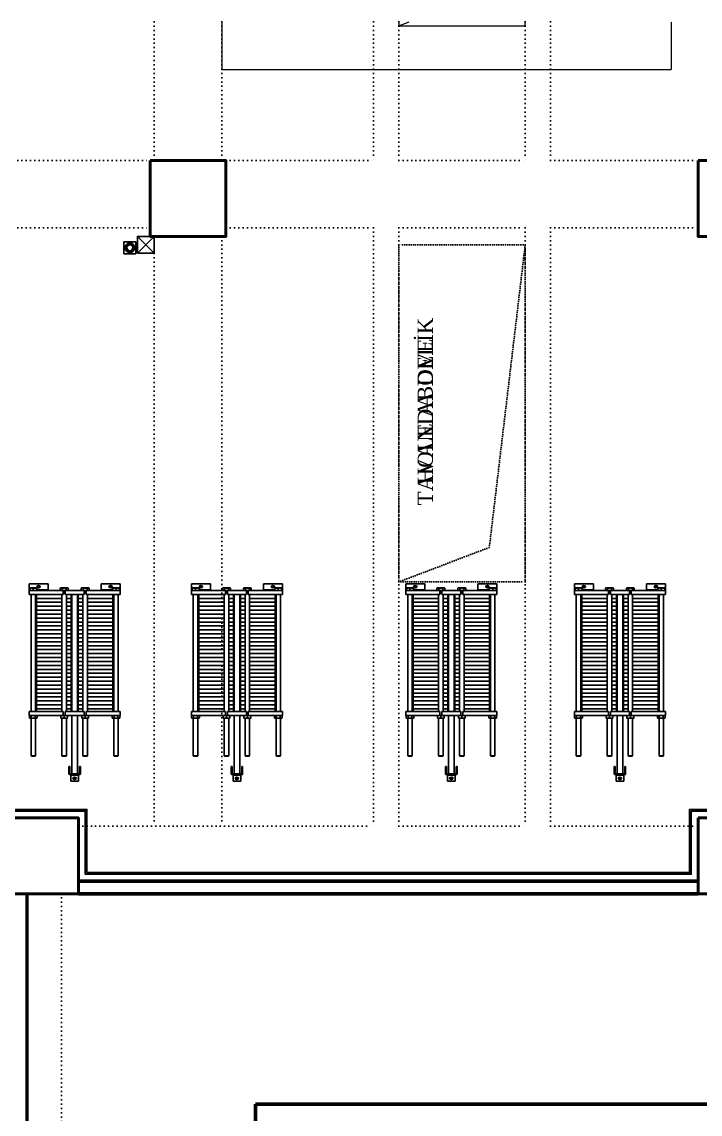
# Model space of a CAD drawing. Extents: x -228812 to 45006, y -308075 to -42938.
# Drawn here: x 30221 to 31025, y -45203 to -43907 of the extents above; entities that cross this region are included whole.
import ezdxf
from ezdxf.enums import TextEntityAlignment as Align

# ---------------------------------------------------------------- set-up
doc = ezdxf.new("R2010")
doc.units = 0
doc.header["$LTSCALE"] = 20
for name, pattern in [('( Hidden )', [0.375, 0.25, -0.125]), ('CENTER', [2, 1.25, -0.25, 0.25, -0.25]), ('DASHED2', [0.375, 0.25, -0.125]), ('DOT', [0.25, 0, -0.25])]:
    doc.linetypes.add(name, pattern=pattern)
doc.layers.get('0').update_dxf_attribs({"linetype": 'CONTINUOUS', "lineweight": 15})
doc.layers.get('DEFPOINTS').update_dxf_attribs({"linetype": 'CONTINUOUS'})
doc.layers.add('DUVAR', color=7, linetype='CONTINUOUS', lineweight=60)
doc.layers.add('KOLON', color=7, linetype='CONTINUOUS', lineweight=50)
for name, color, linetype in [('GOR', 7, 'CONTINUOUS'), ('IZ', 7, 'CONTINUOUS'), ('KIRIS', 9, 'DOT'), ('MEKANIK', 7, 'CONTINUOUS'), ('SIVA', 7, 'CONTINUOUS'), ('TEFRIS SIHHI', 7, 'CONTINUOUS'), ('YAZI-ATT-E', 7, 'CONTINUOUS'), ('YAZI-ATT-T', 7, 'CONTINUOUS'), ('YAZI-TEXT', 7, 'CONTINUOUS')]:
    doc.layers.add(name, color=color, linetype=linetype)
doc.styles.add('YAZI', font='times.ttf')

# ---------------------------------------------------------------- blocks, each defined once
blk = doc.blocks.new('A$C771051E0')
at = {"color": 0}
for p, q in [((-20, 0), (-20, -50)), ((20, 0), (-20, 0)), ((20, -50), (20, 0)), ((-30, -110), (-30, -52)), ((-28, -50), (28, -50)), ((-26, -54), (-26, -110)), ((26, -54), (-26, -54)), ((20, -45.1), (-20, -45.1)), ((20, -50), (-20, -50)), ((-14, -54), (-15, -55)), ((-15, -54), (-15, -54.6)), ((-15, -55), (-15, -500)), ((-15, -55), (15, -55)), ((-8.5, -54), (-8.5, -54)), ((8.5, -54), (8.5, -54)), ((15, -55), (14, -54)), ((15, -54), (15, -55)), ((15, -500), (15, -55)), ((26, -110), (26, -54)), ((30, -52), (30, -110)), ((-26, -110), (-30, -110)), ((30, -110), (26, -110)), ((-228, -190.4), (-230, -192.4)), ((-230, -192.4), (-230, -479)), ((-230, -192.4), (-206, -192.4)), ((-208, -190.4), (-228, -190.4)), ((-206, -192.4), (-208, -190.4)), ((-206, -479), (-206, -192.4)), ((-65, -190.4), (-67, -192.4)), ((-67, -192.4), (-67, -479)), ((-67, -192.4), (-55, -192.4)), ((-55, -190.4), (-65, -190.4)), ((-45, -190.4), (-55, -190.4)), ((-55, -192.4), (-43, -192.4)), ((-43, -192.4), (-45, -190.4)), ((-43, -479), (-43, -192.4)), ((45, -190.4), (43, -192.4)), ((43, -192.4), (43, -479)), ((43, -192.4), (55, -192.4)), ((55, -190.4), (45, -190.4)), ((65, -190.4), (55, -190.4)), ((55, -192.4), (67, -192.4)), ((67, -192.4), (65, -190.4)), ((67, -479), (67, -192.4)), ((208, -190.4), (206, -192.4)), ((206, -192.4), (206, -479)), ((206, -192.4), (230, -192.4)), ((228, -190.4), (208, -190.4)), ((230, -192.4), (228, -190.4)), ((230, -479), (230, -192.4)), ((230, -479), (230, -192.4)), ((230, -478.9), (230, -192.4)), ((230, -478.9), (230, -192.4)), ((-240, -500), (-100, -500)), ((-240, -500), (-240, -530)), ((-236, -479), (-238.8, -480.6)), ((-238.8, -480.6), (-238.8, -498.4)), ((-238.8, -498.4), (-236, -500)), ((-236, -479), (-233.6, -479)), ((-233.6, -479), (-218, -479)), ((-228.4, -480.6), (-228.4, -498.4)), ((-218, -479), (-202.4, -479)), ((-207.6, -480.6), (-207.6, -498.4)), ((-202.4, -479), (-200, -479)), ((-197.2, -480.6), (-200, -479)), ((-200, -500), (-197.2, -498.4)), ((-197.2, -480.6), (-197.2, -498.4)), ((-100, -500), (-60, -500)), ((-73, -479), (-64, -479)), ((-73, -480.6), (-73, -498.4)), ((-64, -479), (-46, -479)), ((-50, -500), (-60, -500)), ((-60, -530), (-60, -500)), ((-55, -480.6), (-55, -498.4)), ((-50, -500), (50, -500)), ((-50, -500), (-50, -530)), ((-46, -479), (-37, -479)), ((-37, -480.6), (-37, -498.4)), ((37, -479), (46, -479)), ((37, -480.6), (37, -498.4)), ((46, -479), (64, -479)), ((50, -530), (50, -500)), ((60, -500), (50, -500)), ((55, -480.6), (55, -498.4)), ((60, -500), (60, -530)), ((60, -500), (100, -500)), ((64, -479), (73, -479)), ((73, -480.6), (73, -498.4)), ((100, -500), (240, -500)), ((200, -479), (197.2, -480.6)), ((197.2, -480.6), (197.2, -498.4)), ((197.2, -498.4), (200, -500)), ((200, -479), (202.4, -479)), ((202.4, -479), (218, -479)), ((207.6, -480.6), (207.6, -498.4)), ((218, -479), (233.6, -479)), ((228.4, -480.6), (228.4, -498.4)), ((233.6, -479), (236, -479)), ((238.8, -480.6), (236, -479)), ((236, -500), (238.8, -498.4)), ((238.8, -480.6), (238.8, -498.4)), ((240, -500), (240, -530)), ((-240, -530), (-100, -530)), ((-230, -530), (-230, -1420)), ((-206, -1420), (-206, -530)), ((-205.5, -530), (-205.5, -530)), ((-201.5, -530), (-201.5, -1000)), ((-101.5, -550), (-201.5, -550)), ((-201.5, -550), (-201.5, -580)), ((-67, -550), (-101.5, -550)), ((-100, -530), (-60, -530)), ((-67.5, -530), (-67.5, -530)), ((-67, -530), (-67, -1420)), ((-50, -530), (50, -530)), ((-43, -1420), (-43, -530)), ((-23.4, -550), (-43, -550)), ((-42.5, -530), (-42.5, -530)), ((-27.5, -529.8), (-27.5, -529.8)), ((-25, -530), (-25, -530)), ((-23.4, -550), (-18.4, -550)), ((-18.4, -550), (-23.4, -550)), ((-18.4, -530), (-18.4, -1000)), ((-18.4, -550), (-18.4, -580)), ((-18.4, -550), (-15, -550)), ((-15, -550), (-18.4, -550)), ((-18, -530), (-18, -530)), ((-15, -530), (-15, -1419)), ((-13.3, -530), (-13.3, -530)), ((15, -1419), (15, -530)), ((15, -550), (18.4, -550)), ((18.4, -550), (15, -550)), ((18, -530), (18, -530)), ((18.4, -530), (18.4, -1000)), ((18.4, -550), (18.4, -580)), ((23.4, -550), (18.4, -550)), ((43, -550), (23.4, -550)), ((25, -530), (25, -530)), ((27.5, -529.8), (27.5, -529.8)), ((42.5, -530), (42.5, -530)), ((43, -530), (43, -1420)), ((60, -530), (100, -530)), ((67, -1420), (67, -530)), ((101.5, -550), (67, -550)), ((67.5, -530), (67.5, -530)), ((100, -530), (240, -530)), ((101.5, -550), (201.5, -550)), ((201.5, -550), (101.5, -550)), ((201.5, -530), (201.5, -1000)), ((201.5, -550), (201.5, -580)), ((205.5, -530), (205.5, -530)), ((206, -530), (206, -1420)), ((230, -1420), (230, -530)), ((237, -530), (237, -530)), ((-101.5, -580), (-201.5, -580)), ((-101.5, -610), (-201.5, -610)), ((-201.5, -610), (-201.5, -640)), ((-67, -580), (-101.5, -580)), ((-67, -610), (-101.5, -610)), ((-23.4, -580), (-43, -580)), ((-23.4, -610), (-43, -610)), ((-23.4, -580), (-18.4, -580)), ((-18.4, -580), (-23.4, -580)), ((-23.4, -610), (-18.4, -610)), ((-18.4, -610), (-23.4, -610)), ((-18.4, -580), (-15, -580)), ((-15, -580), (-18.4, -580)), ((-18.4, -610), (-18.4, -640)), ((-18.4, -610), (-15, -610)), ((-15, -610), (-18.4, -610)), ((15, -580), (18.4, -580)), ((18.4, -580), (15, -580)), ((15, -610), (18.4, -610)), ((18.4, -610), (15, -610)), ((23.4, -580), (18.4, -580)), ((18.4, -610), (18.4, -640)), ((23.4, -610), (18.4, -610)), ((43, -580), (23.4, -580)), ((43, -610), (23.4, -610)), ((101.5, -580), (67, -580)), ((101.5, -610), (67, -610)), ((101.5, -580), (201.5, -580)), ((201.5, -580), (101.5, -580)), ((101.5, -610), (201.5, -610)), ((201.5, -610), (101.5, -610)), ((201.5, -610), (201.5, -640)), ((-101.5, -640), (-201.5, -640)), ((-201.5, -640), (-201.5, -670)), ((-101.5, -670), (-201.5, -670)), ((-201.5, -670), (-201.5, -700)), ((-67, -640), (-101.5, -640)), ((-67, -670), (-101.5, -670)), ((-23.4, -640), (-43, -640)), ((-23.4, -670), (-43, -670)), ((-23.4, -640), (-18.4, -640)), ((-18.4, -640), (-23.4, -640)), ((-23.4, -670), (-18.4, -670)), ((-18.4, -670), (-23.4, -670)), ((-18.4, -640), (-18.4, -670)), ((-18.4, -640), (-15, -640)), ((-15, -640), (-18.4, -640)), ((-18.4, -670), (-15, -670)), ((-15, -670), (-18.4, -670)), ((-18.4, -670), (-18.4, -700)), ((15, -640), (18.4, -640)), ((18.4, -640), (15, -640)), ((15, -670), (18.4, -670)), ((18.4, -670), (15, -670)), ((18.4, -640), (18.4, -670)), ((23.4, -640), (18.4, -640)), ((23.4, -670), (18.4, -670)), ((18.4, -670), (18.4, -700)), ((43, -640), (23.4, -640)), ((43, -670), (23.4, -670)), ((101.5, -640), (67, -640)), ((101.5, -670), (67, -670)), ((101.5, -640), (201.5, -640)), ((201.5, -640), (101.5, -640)), ((101.5, -670), (201.5, -670)), ((201.5, -670), (101.5, -670)), ((201.5, -640), (201.5, -670)), ((201.5, -670), (201.5, -700)), ((-101.5, -700), (-201.5, -700)), ((-201.5, -700), (-201.5, -730)), ((-201.5, -730), (-101.5, -730)), ((-67, -700), (-101.5, -700)), ((-101.5, -730), (-67, -730)), ((-23.4, -700), (-43, -700)), ((-43, -730), (-23.4, -730)), ((-23.4, -700), (-18.4, -700)), ((-18.4, -700), (-23.4, -700)), ((-18.4, -730), (-23.4, -730)), ((-18.4, -700), (-18.4, -730)), ((-18.4, -700), (-15, -700)), ((-15, -700), (-18.4, -700)), ((-18.4, -730), (-15, -730)), ((15, -700), (18.4, -700)), ((18.4, -700), (15, -700)), ((15, -730), (18.4, -730)), ((18.4, -700), (18.4, -730)), ((23.4, -700), (18.4, -700)), ((18.4, -730), (23.4, -730)), ((43, -700), (23.4, -700)), ((23.4, -730), (43, -730)), ((101.5, -700), (67, -700)), ((67, -730), (101.5, -730)), ((101.5, -700), (201.5, -700)), ((201.5, -700), (101.5, -700)), ((201.5, -730), (101.5, -730)), ((201.5, -700), (201.5, -730)), ((-101.5, -760), (-201.5, -760)), ((-201.5, -760), (-201.5, -790)), ((-101.5, -790), (-201.5, -790)), ((-201.5, -790), (-201.5, -820)), ((-67, -760), (-101.5, -760)), ((-67, -790), (-101.5, -790)), ((-23.4, -760), (-43, -760)), ((-23.4, -790), (-43, -790)), ((-23.4, -760), (-18.4, -760)), ((-18.4, -760), (-23.4, -760)), ((-23.4, -790), (-18.4, -790)), ((-18.4, -790), (-23.4, -790)), ((-18.4, -760), (-18.4, -790)), ((-18.4, -760), (-15, -760)), ((-15, -760), (-18.4, -760)), ((-18.4, -790), (-18.4, -820)), ((-18.4, -790), (-15, -790)), ((-15, -790), (-18.4, -790)), ((15, -760), (18.4, -760)), ((18.4, -760), (15, -760)), ((15, -790), (18.4, -790)), ((18.4, -790), (15, -790)), ((18.4, -760), (18.4, -790)), ((23.4, -760), (18.4, -760)), ((18.4, -790), (18.4, -820)), ((23.4, -790), (18.4, -790)), ((43, -760), (23.4, -760)), ((43, -790), (23.4, -790)), ((101.5, -760), (67, -760)), ((101.5, -790), (67, -790)), ((101.5, -760), (201.5, -760)), ((201.5, -760), (101.5, -760)), ((101.5, -790), (201.5, -790)), ((201.5, -790), (101.5, -790)), ((201.5, -760), (201.5, -790)), ((201.5, -790), (201.5, -820)), ((-101.5, -820), (-201.5, -820)), ((-201.5, -820), (-201.5, -850)), ((-101.5, -850), (-201.5, -850)), ((-201.5, -850), (-201.5, -880)), ((-67, -820), (-101.5, -820)), ((-67, -850), (-101.5, -850)), ((-23.4, -820), (-43, -820)), ((-23.4, -850), (-43, -850)), ((-23.4, -820), (-18.4, -820)), ((-18.4, -820), (-23.4, -820)), ((-23.4, -850), (-18.4, -850)), ((-18.4, -850), (-23.4, -850)), ((-18.4, -820), (-15, -820)), ((-15, -820), (-18.4, -820)), ((-18.4, -820), (-18.4, -850)), ((-18.4, -850), (-18.4, -880)), ((-18.4, -850), (-15, -850)), ((-15, -850), (-18.4, -850)), ((15, -820), (18.4, -820)), ((18.4, -820), (15, -820)), ((15, -850), (18.4, -850)), ((18.4, -850), (15, -850)), ((23.4, -820), (18.4, -820)), ((18.4, -820), (18.4, -850)), ((18.4, -850), (18.4, -880)), ((23.4, -850), (18.4, -850)), ((43, -820), (23.4, -820)), ((43, -850), (23.4, -850)), ((101.5, -820), (67, -820)), ((101.5, -850), (67, -850)), ((101.5, -820), (201.5, -820)), ((201.5, -820), (101.5, -820)), ((101.5, -850), (201.5, -850)), ((201.5, -850), (101.5, -850)), ((201.5, -820), (201.5, -850)), ((201.5, -850), (201.5, -880)), ((-201.5, -880), (-101.5, -880)), ((-201.5, -880), (-201.5, -910)), ((-101.5, -910), (-201.5, -910)), ((-201.5, -910), (-201.5, -940)), ((-101.5, -880), (-67, -880)), ((-67, -910), (-101.5, -910)), ((-43, -880), (-23.4, -880)), ((-23.4, -910), (-43, -910)), ((-18.4, -880), (-23.4, -880)), ((-23.4, -910), (-18.4, -910)), ((-18.4, -910), (-23.4, -910)), ((-18.4, -880), (-18.4, -910)), ((-18.4, -880), (-15, -880)), ((-18.4, -910), (-15, -910)), ((-18.4, -910), (-18.4, -940)), ((-15, -910), (-18.4, -910)), ((15, -880), (18.4, -880)), ((15, -910), (18.4, -910)), ((18.4, -910), (15, -910)), ((18.4, -880), (18.4, -910)), ((18.4, -880), (23.4, -880)), ((18.4, -910), (18.4, -940)), ((23.4, -910), (18.4, -910)), ((23.4, -880), (43, -880)), ((43, -910), (23.4, -910)), ((67, -880), (101.5, -880)), ((101.5, -910), (67, -910)), ((201.5, -880), (101.5, -880)), ((101.5, -910), (201.5, -910)), ((201.5, -910), (101.5, -910)), ((201.5, -880), (201.5, -910)), ((201.5, -910), (201.5, -940)), ((-101.5, -940), (-201.5, -940)), ((-201.5, -940), (-201.5, -970)), ((-101.5, -970), (-201.5, -970)), ((-67, -940), (-101.5, -940)), ((-67, -970), (-101.5, -970)), ((-23.4, -940), (-43, -940)), ((-23.4, -970), (-43, -970)), ((-23.4, -940), (-18.4, -940)), ((-18.4, -940), (-23.4, -940)), ((-23.4, -970), (-18.4, -970)), ((-18.4, -970), (-23.4, -970)), ((-18.4, -940), (-18.4, -970)), ((-18.4, -940), (-15, -940)), ((-15, -940), (-18.4, -940)), ((-18.4, -970), (-15, -970)), ((-15, -970), (-18.4, -970)), ((15, -940), (18.4, -940)), ((18.4, -940), (15, -940)), ((15, -970), (18.4, -970)), ((18.4, -970), (15, -970)), ((18.4, -940), (18.4, -970)), ((23.4, -940), (18.4, -940)), ((23.4, -970), (18.4, -970)), ((43, -940), (23.4, -940)), ((43, -970), (23.4, -970)), ((101.5, -940), (67, -940)), ((101.5, -970), (67, -970)), ((101.5, -940), (201.5, -940)), ((201.5, -940), (101.5, -940)), ((101.5, -970), (201.5, -970)), ((201.5, -970), (101.5, -970)), ((201.5, -940), (201.5, -970)), ((-101.5, -1000), (-201.5, -1000)), ((-201.5, -1000), (-201.5, -1030)), ((-101.5, -1030), (-201.5, -1030)), ((-201.5, -1030), (-201.5, -1060)), ((-67, -1000), (-101.5, -1000)), ((-67, -1030), (-101.5, -1030)), ((-23.4, -1000), (-43, -1000)), ((-23.4, -1030), (-43, -1030)), ((-23.4, -1000), (-18.4, -1000)), ((-18.4, -1000), (-23.4, -1000)), ((-23.4, -1030), (-18.4, -1030)), ((-18.4, -1030), (-23.4, -1030)), ((-18.4, -1000), (-18.4, -1030)), ((-18.4, -1000), (-15, -1000)), ((-15, -1000), (-18.4, -1000)), ((-18.4, -1030), (-18.4, -1060)), ((-18.4, -1030), (-15, -1030)), ((-15, -1030), (-18.4, -1030)), ((15, -1000), (18.4, -1000)), ((18.4, -1000), (15, -1000)), ((15, -1030), (18.4, -1030)), ((18.4, -1030), (15, -1030)), ((18.4, -1000), (18.4, -1030)), ((23.4, -1000), (18.4, -1000)), ((18.4, -1030), (18.4, -1060)), ((23.4, -1030), (18.4, -1030)), ((43, -1000), (23.4, -1000)), ((43, -1030), (23.4, -1030)), ((101.5, -1000), (67, -1000)), ((101.5, -1030), (67, -1030)), ((101.5, -1000), (201.5, -1000)), ((201.5, -1000), (101.5, -1000)), ((101.5, -1030), (201.5, -1030)), ((201.5, -1030), (101.5, -1030)), ((201.5, -1000), (201.5, -1030)), ((201.5, -1030), (201.5, -1060)), ((-101.5, -1060), (-201.5, -1060)), ((-201.5, -1060), (-201.5, -1090)), ((-101.5, -1090), (-201.5, -1090)), ((-201.5, -1090), (-201.5, -1120)), ((-67, -1060), (-101.5, -1060)), ((-67, -1090), (-101.5, -1090)), ((-23.4, -1060), (-43, -1060)), ((-23.4, -1090), (-43, -1090)), ((-23.4, -1060), (-18.4, -1060)), ((-18.4, -1060), (-23.4, -1060)), ((-23.4, -1090), (-18.4, -1090)), ((-18.4, -1090), (-23.4, -1090)), ((-18.4, -1060), (-15, -1060)), ((-15, -1060), (-18.4, -1060)), ((-18.4, -1060), (-18.4, -1090)), ((-18.4, -1090), (-18.4, -1120)), ((-18.4, -1090), (-15, -1090)), ((-15, -1090), (-18.4, -1090)), ((15, -1060), (18.4, -1060)), ((18.4, -1060), (15, -1060)), ((15, -1090), (18.4, -1090)), ((18.4, -1090), (15, -1090)), ((23.4, -1060), (18.4, -1060)), ((18.4, -1060), (18.4, -1090)), ((18.4, -1090), (18.4, -1120)), ((23.4, -1090), (18.4, -1090)), ((43, -1060), (23.4, -1060)), ((43, -1090), (23.4, -1090)), ((101.5, -1060), (67, -1060)), ((101.5, -1090), (67, -1090)), ((101.5, -1060), (201.5, -1060)), ((201.5, -1060), (101.5, -1060)), ((101.5, -1090), (201.5, -1090)), ((201.5, -1090), (101.5, -1090)), ((201.5, -1060), (201.5, -1090)), ((201.5, -1090), (201.5, -1120)), ((-201.5, -1120), (-101.5, -1120)), ((-201.5, -1120), (-201.5, -1150)), ((-101.5, -1150), (-201.5, -1150)), ((-201.5, -1150), (-201.5, -1180)), ((-101.5, -1120), (-67, -1120)), ((-67, -1150), (-101.5, -1150)), ((-43, -1120), (-23.4, -1120)), ((-23.4, -1150), (-43, -1150)), ((-18.4, -1120), (-23.4, -1120)), ((-23.4, -1150), (-18.4, -1150)), ((-18.4, -1150), (-23.4, -1150)), ((-18.4, -1120), (-18.4, -1150)), ((-18.4, -1120), (-15, -1120)), ((-18.4, -1150), (-15, -1150)), ((-18.4, -1150), (-18.4, -1180)), ((-15, -1150), (-18.4, -1150)), ((15, -1120), (18.4, -1120)), ((15, -1150), (18.4, -1150)), ((18.4, -1150), (15, -1150)), ((18.4, -1120), (18.4, -1150)), ((18.4, -1120), (23.4, -1120)), ((18.4, -1150), (18.4, -1180)), ((23.4, -1150), (18.4, -1150)), ((23.4, -1120), (43, -1120)), ((43, -1150), (23.4, -1150)), ((67, -1120), (101.5, -1120)), ((101.5, -1150), (67, -1150)), ((201.5, -1120), (101.5, -1120)), ((101.5, -1150), (201.5, -1150)), ((201.5, -1150), (101.5, -1150)), ((201.5, -1120), (201.5, -1150)), ((201.5, -1150), (201.5, -1180)), ((-101.5, -1180), (-201.5, -1180)), ((-201.5, -1180), (-201.5, -1210)), ((-67, -1180), (-101.5, -1180)), ((-23.4, -1180), (-43, -1180)), ((-23.4, -1180), (-18.4, -1180)), ((-18.4, -1180), (-23.4, -1180)), ((-18.4, -1180), (-18.4, -1210)), ((-18.4, -1180), (-15, -1180)), ((-15, -1180), (-18.4, -1180)), ((15, -1180), (18.4, -1180)), ((18.4, -1180), (15, -1180)), ((18.4, -1180), (18.4, -1210)), ((23.4, -1180), (18.4, -1180)), ((43, -1180), (23.4, -1180)), ((101.5, -1180), (67, -1180)), ((101.5, -1180), (201.5, -1180)), ((201.5, -1180), (101.5, -1180)), ((201.5, -1180), (201.5, -1210)), ((-101.5, -1210), (-201.5, -1210)), ((-201.5, -1210), (-201.5, -1240)), ((-101.5, -1240), (-201.5, -1240)), ((-201.5, -1240), (-201.5, -1270)), ((-67, -1210), (-101.5, -1210)), ((-67, -1240), (-101.5, -1240)), ((-23.4, -1210), (-43, -1210)), ((-23.4, -1240), (-43, -1240)), ((-23.4, -1210), (-18.4, -1210)), ((-18.4, -1210), (-23.4, -1210)), ((-23.4, -1240), (-18.4, -1240)), ((-18.4, -1240), (-23.4, -1240)), ((-18.4, -1210), (-18.4, -1240)), ((-18.4, -1210), (-15, -1210)), ((-15, -1210), (-18.4, -1210)), ((-18.4, -1240), (-15, -1240)), ((-15, -1240), (-18.4, -1240)), ((-18.4, -1240), (-18.4, -1270)), ((15, -1210), (18.4, -1210)), ((18.4, -1210), (15, -1210)), ((15, -1240), (18.4, -1240)), ((18.4, -1240), (15, -1240)), ((18.4, -1210), (18.4, -1240)), ((23.4, -1210), (18.4, -1210)), ((23.4, -1240), (18.4, -1240)), ((18.4, -1240), (18.4, -1270)), ((43, -1210), (23.4, -1210)), ((43, -1240), (23.4, -1240)), ((101.5, -1210), (67, -1210)), ((101.5, -1240), (67, -1240)), ((101.5, -1210), (201.5, -1210)), ((201.5, -1210), (101.5, -1210)), ((101.5, -1240), (201.5, -1240)), ((201.5, -1240), (101.5, -1240)), ((201.5, -1210), (201.5, -1240)), ((201.5, -1240), (201.5, -1270)), ((-101.5, -1270), (-201.5, -1270)), ((-201.5, -1270), (-101.5, -1270)), ((-201.5, -1300), (-201.5, -1270)), ((-201.5, -1330), (-201.5, -1300)), ((-101.5, -1300), (-201.5, -1300)), ((-201.5, -1300), (-101.5, -1300)), ((-101.5, -1270), (-67, -1270)), ((-101.5, -1300), (-67, -1300)), ((-43, -1270), (-23.4, -1270)), ((-43, -1300), (-23.4, -1300)), ((-18.4, -1270), (-23.4, -1270)), ((-23.4, -1270), (-18.4, -1270)), ((-18.4, -1300), (-23.4, -1300)), ((-23.4, -1300), (-18.4, -1300)), ((-18.4, -1300), (-18.4, -1270)), ((-15, -1270), (-18.4, -1270)), ((-18.4, -1270), (-15, -1270)), ((-18.4, -1330), (-18.4, -1300)), ((-18.4, -1300), (-15, -1300)), ((18.4, -1270), (15, -1270)), ((15, -1270), (18.4, -1270)), ((15, -1300), (18.4, -1300)), ((18.4, -1300), (18.4, -1270)), ((23.4, -1270), (18.4, -1270)), ((18.4, -1270), (23.4, -1270)), ((18.4, -1330), (18.4, -1300)), ((23.4, -1300), (18.4, -1300)), ((18.4, -1300), (23.4, -1300)), ((23.4, -1270), (43, -1270)), ((23.4, -1300), (43, -1300)), ((67, -1270), (101.5, -1270)), ((67, -1300), (101.5, -1300)), ((101.5, -1270), (201.5, -1270)), ((201.5, -1300), (101.5, -1300)), ((101.5, -1300), (201.5, -1300)), ((201.5, -1300), (201.5, -1270)), ((201.5, -1330), (201.5, -1300)), ((-101.5, -1330), (-201.5, -1330)), ((-201.5, -1330), (-101.5, -1330)), ((-201.5, -1360), (-201.5, -1330)), ((-101.5, -1360), (-201.5, -1360)), ((-201.5, -1360), (-101.5, -1360)), ((-201.5, -1390), (-201.5, -1360)), ((-101.5, -1330), (-67, -1330)), ((-101.5, -1360), (-67, -1360)), ((-43, -1330), (-23.4, -1330)), ((-43, -1360), (-23.4, -1360)), ((-18.4, -1330), (-23.4, -1330)), ((-23.4, -1330), (-18.4, -1330)), ((-18.4, -1360), (-23.4, -1360)), ((-23.4, -1360), (-18.4, -1360)), ((-18.4, -1360), (-18.4, -1330)), ((-18.4, -1330), (-15, -1330)), ((-18.4, -1360), (-15, -1360)), ((-18.4, -1390), (-18.4, -1360)), ((15, -1330), (18.4, -1330)), ((15, -1360), (18.4, -1360)), ((18.4, -1360), (18.4, -1330)), ((23.4, -1330), (18.4, -1330)), ((18.4, -1330), (23.4, -1330)), ((23.4, -1360), (18.4, -1360)), ((18.4, -1360), (23.4, -1360)), ((18.4, -1390), (18.4, -1360)), ((23.4, -1330), (43, -1330)), ((23.4, -1360), (43, -1360)), ((67, -1330), (101.5, -1330)), ((67, -1360), (101.5, -1360)), ((201.5, -1330), (101.5, -1330)), ((101.5, -1330), (201.5, -1330)), ((201.5, -1360), (101.5, -1360)), ((101.5, -1360), (201.5, -1360)), ((201.5, -1360), (201.5, -1330)), ((201.5, -1390), (201.5, -1360)), ((-240, -1420), (-100, -1420)), ((-240, -1420), (-240, -1450)), ((-101.5, -1390), (-201.5, -1390)), ((-201.5, -1390), (-101.5, -1390)), ((-201.5, -1420), (-201.5, -1390)), ((-101.5, -1390), (-67, -1390)), ((-100, -1420), (-60, -1420)), ((-60, -1450), (-60, -1420)), ((-58, -1450), (-58, -1430)), ((-52, -1430), (-58, -1430)), ((-52, -1450), (-52, -1430)), ((-50, -1420), (50, -1420)), ((-50, -1420), (-50, -1450)), ((-43, -1390), (-23.4, -1390)), ((-18.4, -1390), (-23.4, -1390)), ((-23.4, -1390), (-18.4, -1390)), ((-18.4, -1420), (-18.4, -1390)), ((-18.4, -1390), (-15, -1390)), ((15, -1419), (-15, -1419)), ((-15, -1419), (-14, -1420)), ((14, -1420), (15, -1419)), ((15, -1390), (18.4, -1390)), ((18.4, -1420), (18.4, -1390)), ((23.4, -1390), (18.4, -1390)), ((18.4, -1390), (23.4, -1390)), ((23.4, -1390), (43, -1390)), ((50, -1450), (50, -1420)), ((52, -1450), (52, -1430)), ((58, -1430), (52, -1430)), ((58, -1450), (58, -1430)), ((60, -1420), (60, -1450)), ((60, -1420), (100, -1420)), ((67, -1390), (101.5, -1390)), ((100, -1420), (240, -1420)), ((201.5, -1390), (101.5, -1390)), ((101.5, -1390), (201.5, -1390)), ((201.5, -1420), (201.5, -1390)), ((240, -1420), (240, -1450)), ((-240, -1450), (-100, -1450)), ((-240, -1450), (-240, -1500)), ((-240, -1455.5), (-236, -1455.5)), ((-236, -1450), (-236, -1450)), ((-236, -1451.6), (-236, -1467.4)), ((-227, -1469), (-236, -1469)), ((-209, -1469), (-227, -1469)), ((-218, -1451.6), (-218, -1467.4)), ((-200, -1469), (-209, -1469)), ((-205.5, -1450), (-205.5, -1450)), ((-200, -1451.6), (-200, -1467.4)), ((-200, -1455.5), (-140, -1455.5)), ((-165, -1450), (-165, -1450)), ((-155, -1450), (-155, -1450)), ((-140, -1450), (-140, -1500)), ((-115, -1450), (-115, -1450)), ((-100, -1450), (-60, -1450)), ((-79.4, -1450), (-79.4, -1450)), ((-73, -1450), (-75.8, -1451.6)), ((-75.8, -1451.6), (-75.8, -1467.4)), ((-75.8, -1467.3), (-75.8, -1467.4)), ((-75.8, -1467.4), (-73, -1469)), ((-70.6, -1469), (-73, -1469)), ((-55, -1469), (-70.6, -1469)), ((-67.5, -1450), (-67.5, -1450)), ((-65.4, -1451.6), (-65.4, -1467.4)), ((-60, -1450), (-58, -1450)), ((-58, -1450), (-55, -1450)), ((-55, -1450), (-52, -1450)), ((-39.4, -1469), (-55, -1469)), ((-52, -1450), (-50, -1450)), ((-50, -1450), (50, -1450)), ((-44.6, -1451.6), (-44.6, -1467.4)), ((-42.5, -1450), (-42.5, -1450)), ((-37, -1469), (-39.4, -1469)), ((-34.2, -1451.6), (-37, -1450)), ((-37, -1469), (-34.2, -1467.4)), ((-36.1, -1450), (-36.1, -1450)), ((-34.2, -1451.6), (-34.4, -1451.5)), ((-34.2, -1451.6), (-34.2, -1467.4)), ((-34.2, -1451.6), (-34.2, -1467.4)), ((-18.1, -1450), (-18.1, -1450)), ((-12.5, -1450), (-12.5, -1450)), ((-10, -1449.8), (-10, -1450)), ((10, -1450), (10, -1449.8)), ((12.5, -1450), (12.5, -1450)), ((18.1, -1450), (18.1, -1450)), ((37, -1450), (34.2, -1451.6)), ((34.2, -1451.6), (34.2, -1467.4)), ((34.2, -1467.3), (34.2, -1467.4)), ((34.2, -1467.4), (37, -1469)), ((36.1, -1450), (36.1, -1450)), ((39.4, -1469), (37, -1469)), ((55, -1469), (39.4, -1469)), ((42.5, -1450), (42.5, -1450)), ((44.6, -1451.6), (44.6, -1467.4)), ((50, -1450), (52, -1450)), ((52, -1450), (55, -1450)), ((55, -1450), (58, -1450)), ((70.6, -1469), (55, -1469)), ((58, -1450), (60, -1450)), ((60, -1450), (100, -1450)), ((65.4, -1451.6), (65.4, -1467.4)), ((67.5, -1450), (67.5, -1450)), ((73, -1469), (70.6, -1469)), ((75.8, -1451.6), (73, -1450)), ((73, -1469), (75.8, -1467.4)), ((75.8, -1451.6), (75.6, -1451.5)), ((75.8, -1451.6), (75.8, -1467.4)), ((75.8, -1451.6), (75.8, -1467.4)), ((79.4, -1450), (79.4, -1450)), ((100, -1450), (240, -1450)), ((115, -1450), (115, -1450)), ((130, -1450), (130, -1450)), ((140, -1450), (140, -1500)), ((140, -1455.5), (200, -1455.5)), ((165, -1450), (165, -1450)), ((200, -1451.6), (200, -1467.4)), ((209, -1469), (200, -1469)), ((205.5, -1450), (205.5, -1450)), ((227, -1469), (209, -1469)), ((218, -1451.6), (218, -1467.4)), ((236, -1469), (227, -1469)), ((236, -1450), (236, -1450)), ((236, -1451.6), (236, -1467.4)), ((236, -1455.5), (240, -1455.5)), ((237, -1450), (237, -1450)), ((240, -1450), (240, -1500)), ((-240, -1500), (-140, -1500)), ((140, -1500), (240, -1500))]:
    blk.add_line(p, q, dxfattribs=at)
at = {"color": 0, "linetype": 'CENTER'}
for p, q in [((9, -20), (-9, -20)), ((-190.2, -1478.5), (-199.1, -1478.5)), ((-189.9, -1478.5), (-190.1, -1478.5)), ((-190, -1478.3), (-190, -1469.4)), ((-190, -1478.6), (-190, -1478.4)), ((-190, -1487.6), (-190, -1478.7)), ((-180.9, -1478.5), (-189.8, -1478.5)), ((189.8, -1480), (180.9, -1480)), ((190.1, -1480), (189.9, -1480)), ((190, -1479.8), (190, -1470.9)), ((190, -1480.1), (190, -1479.9)), ((190, -1489.1), (190, -1480.2)), ((199.1, -1480), (190.2, -1480))]:
    blk.add_line(p, q, dxfattribs=at)
at = {"color": 0}
for points in [[(-233.6, -479), (-234.9, -479.1), (-236.1, -479.4), (-237.4, -479.9), (-238.8, -480.6)], [(-238.8, -498.4), (-237.7, -499), (-236.7, -499.4), (-235.7, -499.7), (-234.7, -499.9)], [(-238.8, -498.4), (-238.1, -498.8)], [(-238.8, -498.4), (-238.1, -498.8)], [(-238.8, -498.4), (-238.1, -498.8)], [(-228.4, -480.6), (-229.8, -479.9), (-231.1, -479.4), (-232.3, -479.1), (-233.6, -479)], [(-233.6, -500), (-232.3, -499.9), (-231.1, -499.6), (-229.8, -499.1), (-228.4, -498.4)], [(-218, -479), (-220.5, -479.1), (-223.1, -479.4), (-225.7, -479.9), (-228.4, -480.6)], [(-228.4, -498.4), (-226.2, -499), (-224.1, -499.4), (-222, -499.7), (-220, -499.9)], [(-207.6, -480.6), (-210.3, -479.9), (-212.9, -479.4), (-215.5, -479.1), (-218, -479)], [(-217.4, -500), (-215, -499.9), (-212.6, -499.5), (-210.2, -499.1), (-207.6, -498.4)], [(-202.4, -479), (-203.7, -479.1), (-204.9, -479.4), (-206.2, -479.9), (-207.6, -480.6)], [(-207.6, -498.4), (-206.5, -499), (-205.4, -499.4), (-204.4, -499.7), (-203.4, -499.9)], [(-197.2, -480.6), (-198.6, -479.9), (-199.9, -479.4), (-201.1, -479.1), (-202.4, -479)], [(-202, -500), (-200.9, -499.8), (-199.7, -499.5), (-198.5, -499.1), (-197.2, -498.4)], [(-198.4, -499), (-197.2, -498.4)], [(-198.4, -499), (-197.2, -498.4)], [(-198.4, -499), (-197.2, -498.4)], [(-197.2, -480.6), (-197.3, -480.6)], [(-197.2, -480.6), (-197.3, -480.6)], [(-197.2, -480.6), (-197.3, -480.6)], [(-73, -480.6), (-73, -479.9), (-73, -479.4), (-73, -479.1), (-73, -479)], [(-64, -479), (-66.2, -479.1), (-68.4, -479.4), (-70.6, -479.9), (-73, -480.6)], [(-73, -500), (-73, -499.9), (-73, -499.6), (-73, -499.1), (-73, -498.4)], [(-73, -498.4), (-70.7, -499.1), (-68.5, -499.6), (-66.3, -499.9), (-64.2, -500)], [(-55, -480.6), (-57.4, -479.9), (-59.6, -479.4), (-61.8, -479.1), (-64, -479)], [(-63.8, -500), (-61.7, -499.9), (-59.5, -499.6), (-57.3, -499.1), (-55, -498.4)], [(-46, -479), (-48.2, -479.1), (-50.4, -479.4), (-52.6, -479.9), (-55, -480.6)], [(-55, -498.4), (-52.7, -499.1), (-50.5, -499.6), (-48.3, -499.9), (-46.2, -500)], [(-37, -480.6), (-39.4, -479.9), (-41.6, -479.4), (-43.8, -479.1), (-46, -479)], [(-45.8, -500), (-43.7, -499.9), (-41.5, -499.6), (-39.3, -499.1), (-37, -498.4)], [(-37, -480.6), (-37.2, -480.5)], [(-37.2, -498.5), (-37, -498.4)], [(-37, -479), (-37, -479.1), (-37, -479.4), (-37, -479.9), (-37, -480.6)], [(-37, -479), (-37, -479.1), (-37, -479.4), (-37, -479.9), (-37, -480.6)], [(-37, -480.6), (-37, -480.6)], [(-37, -480.6), (-37, -480.6)], [(-37, -498.4), (-37, -498.4)], [(-37, -498.4), (-37, -498.9), (-37, -499.3), (-37, -499.8)], [(-37, -498.4), (-37, -499.1), (-37, -499.6), (-37, -499.9), (-37, -500)], [(-37, -498.4), (-37, -498.4)], [(46, -479), (43.8, -479.1), (41.6, -479.4), (39.4, -479.9), (37, -480.6)], [(37, -480.6), (37, -479.9), (37, -479.4), (37, -479.1), (37, -479)], [(37, -498.4), (39.3, -499.1), (41.5, -499.6), (43.7, -499.9), (45.8, -500)], [(37, -500), (37, -499.9), (37, -499.6), (37, -499.1), (37, -498.4)], [(55, -480.6), (52.6, -479.9), (50.4, -479.4), (48.2, -479.1), (46, -479)], [(46.2, -500), (48.3, -499.9), (50.5, -499.6), (52.7, -499.1), (55, -498.4)], [(64, -479), (61.8, -479.1), (59.6, -479.4), (57.4, -479.9), (55, -480.6)], [(55, -498.4), (57.3, -499.1), (59.5, -499.6), (61.7, -499.9), (63.8, -500)], [(73, -480.6), (70.6, -479.9), (68.4, -479.4), (66.2, -479.1), (64, -479)], [(64.2, -500), (66.3, -499.9), (68.5, -499.6), (70.7, -499.1), (73, -498.4)], [(73, -480.6), (72.8, -480.5)], [(72.8, -498.5), (73, -498.4)], [(73, -479), (73, -479.1), (73, -479.4), (73, -479.9), (73, -480.6)], [(73, -479), (73, -479.1), (73, -479.4), (73, -479.9), (73, -480.6)], [(73, -480.6), (73, -480.6)], [(73, -480.6), (73, -480.6)], [(73, -498.4), (73, -498.4)], [(73, -498.4), (73, -498.9), (73, -499.3), (73, -499.8)], [(73, -498.4), (73, -499.1), (73, -499.6), (73, -499.9), (73, -500)], [(73, -498.4), (73, -498.4)], [(202.4, -479), (201.1, -479.1), (199.9, -479.4), (198.6, -479.9), (197.2, -480.6)], [(197.2, -498.4), (198.5, -499.1), (199.7, -499.5), (200.9, -499.9), (202.1, -500)], [(197.2, -498.4), (197.9, -498.8)], [(197.2, -498.4), (197.9, -498.8)], [(197.2, -498.4), (197.9, -498.8)], [(207.6, -480.6), (206.2, -479.9), (204.9, -479.4), (203.7, -479.1), (202.4, -479)], [(203.4, -499.9), (204.5, -499.7), (205.5, -499.4), (206.5, -499), (207.6, -498.4)], [(218, -479), (215.5, -479.1), (212.9, -479.4), (210.3, -479.9), (207.6, -480.6)], [(207.6, -498.4), (210.2, -499.1), (212.6, -499.5), (215, -499.9), (217.4, -500)], [(228.4, -480.6), (225.7, -479.9), (223.1, -479.4), (220.5, -479.1), (218, -479)], [(220, -499.9), (222.1, -499.7), (224.1, -499.4), (226.2, -499), (228.4, -498.4)], [(233.6, -479), (232.3, -479.1), (231.1, -479.4), (229.8, -479.9), (228.4, -480.6)], [(228.4, -498.4), (229.8, -499.1), (231.1, -499.6), (232.3, -499.9), (233.6, -500)], [(238.8, -480.6), (237.4, -479.9), (236.1, -479.4), (234.9, -479.1), (233.6, -479)], [(234.7, -499.9), (235.7, -499.7), (236.7, -499.4), (237.7, -499), (238.8, -498.4)], [(237.6, -499), (238.8, -498.4)], [(237.6, -499), (238.8, -498.4)], [(237.6, -499), (238.8, -498.4)], [(238.8, -480.6), (238.7, -480.6)], [(238.8, -480.6), (238.7, -480.6)], [(238.8, -480.6), (238.7, -480.6)], [(-236, -1451.6), (-236, -1450.9), (-236, -1450.4), (-236, -1450.1), (-236, -1450)], [(-227.1, -1450), (-229.3, -1450.1), (-231.4, -1450.4), (-233.7, -1450.9), (-236, -1451.6)], [(-236, -1469), (-236, -1468.9), (-236, -1468.6), (-236, -1468.1), (-236, -1467.4)], [(-236, -1467.4), (-233.6, -1468.1), (-231.4, -1468.6), (-229.2, -1468.9), (-227, -1469)], [(-236, -1469), (-236, -1468.9)], [(-236, -1469), (-236, -1468.9)], [(-236, -1469), (-236, -1469)], [(-228.3, -1469), (-227, -1469)], [(-228.3, -1469), (-227, -1469)], [(-228.3, -1469), (-227, -1469)], [(-227, -1469), (-227.4, -1469)], [(-227, -1469), (-227.4, -1469)], [(-227, -1469), (-227.4, -1469)], [(-227, -1469), (-227.4, -1469)], [(-227, -1469), (-224.8, -1468.9), (-222.6, -1468.6), (-220.4, -1468.1), (-218, -1467.4)], [(-226.6, -1469), (-227, -1469)], [(-227, -1469), (-225.7, -1469)], [(-226.6, -1469), (-227, -1469)], [(-227, -1469), (-225.7, -1469)], [(-226.6, -1469), (-227, -1469)], [(-227, -1469), (-225.7, -1469)], [(-226.6, -1469), (-227, -1469)], [(-218, -1451.6), (-220.3, -1450.9), (-222.6, -1450.4), (-224.7, -1450.1), (-226.9, -1450)], [(-209.1, -1450), (-211.3, -1450.1), (-213.4, -1450.4), (-215.7, -1450.9), (-218, -1451.6)], [(-218, -1467.4), (-215.6, -1468.1), (-213.4, -1468.6), (-211.2, -1468.9), (-209, -1469)], [(-210.3, -1469), (-209, -1469)], [(-210.3, -1469), (-209, -1469)], [(-210.3, -1469), (-209, -1469)], [(-209, -1469), (-209.4, -1469)], [(-209, -1469), (-209.4, -1469)], [(-209, -1469), (-209.4, -1469)], [(-209, -1469), (-209.4, -1469)], [(-209, -1469), (-206.8, -1468.9), (-204.6, -1468.6), (-202.4, -1468.1), (-200, -1467.4)], [(-208.5, -1469), (-209, -1469)], [(-209, -1469), (-207.7, -1469)], [(-208.5, -1469), (-209, -1469)], [(-209, -1469), (-207.7, -1469)], [(-208.5, -1469), (-209, -1469)], [(-209, -1469), (-207.7, -1469)], [(-208.5, -1469), (-209, -1469)], [(-200, -1451.6), (-202.3, -1450.9), (-204.6, -1450.4), (-206.7, -1450.1), (-208.9, -1450)], [(-200, -1450), (-200, -1450.1), (-200, -1450.4), (-200, -1450.9), (-200, -1451.6)], [(-200, -1450), (-200, -1450.1), (-200, -1450.4), (-200, -1450.9), (-200, -1451.6)], [(-200, -1450), (-200, -1450.1), (-200, -1450.4), (-200, -1450.9), (-200, -1451.6)], [(-200, -1450), (-200, -1450.1), (-200, -1450.4), (-200, -1450.9), (-200, -1451.6)], [(-200, -1451.6), (-200, -1451.6)], [(-200, -1451.6), (-200, -1451.6)], [(-200, -1451.6), (-200, -1451.6)], [(-200, -1451.6), (-200, -1451.6)], [(-200, -1451.6), (-200, -1451.6)], [(-200, -1451.6), (-200, -1451.6)], [(-200, -1451.6), (-200, -1451.6)], [(-200, -1467.4), (-200, -1467.4)], [(-200, -1467.4), (-200, -1468.1), (-200, -1468.6), (-200, -1468.9), (-200, -1469)], [(-200, -1467.4), (-200, -1467.4)], [(-200, -1467.4), (-200, -1467.4)], [(-200, -1467.4), (-200, -1468.1), (-200, -1468.6), (-200, -1468.9), (-200, -1469)], [(-200, -1467.4), (-200, -1467.4)], [(-200, -1467.4), (-200, -1467.4)], [(-200, -1467.4), (-200, -1468.1), (-200, -1468.6), (-200, -1468.9), (-200, -1469)], [(-200, -1467.4), (-200, -1467.4)], [(-200, -1467.4), (-200, -1467.4)], [(-200, -1467.4), (-200, -1468.1), (-200, -1468.6), (-200, -1468.9), (-200, -1469)], [(-65.4, -1451.6), (-66.1, -1451.2), (-66.8, -1450.9), (-68.1, -1450.4), (-69.4, -1450.1), (-70.6, -1450), (-71.8, -1450.1), (-73, -1450.4), (-74.4, -1450.9), (-75.1, -1451.2), (-75.8, -1451.6)], [(-75.8, -1467.4), (-74.4, -1468.1)], [(-75.8, -1467.4), (-74.4, -1468.1), (-73.1, -1468.6), (-71.9, -1468.9), (-70.6, -1469)], [(-72.3, -1468.8), (-71.5, -1469), (-70.6, -1469)], [(-70.6, -1469), (-70.8, -1469)], [(-70.6, -1469), (-70.8, -1469)], [(-70.6, -1469), (-69.3, -1468.9), (-68.1, -1468.6), (-66.8, -1468.1), (-65.4, -1467.4)], [(-70.6, -1469), (-68.9, -1468.8)], [(-70.4, -1469), (-70.6, -1469)], [(-70.4, -1469), (-70.6, -1469)], [(-55, -1450), (-57.5, -1450.1), (-60.1, -1450.4), (-62.7, -1450.9), (-65.4, -1451.6)], [(-65.4, -1467.4), (-62.7, -1468.1), (-60.1, -1468.6), (-57.5, -1468.9), (-55, -1469)], [(-58.4, -1468.8), (-55, -1469)], [(-55, -1469), (-55.6, -1469)], [(-55, -1469), (-55.6, -1469)], [(-44.6, -1451.6), (-47.3, -1450.9), (-49.9, -1450.4), (-52.5, -1450.1), (-55, -1450)], [(-55, -1469), (-52.5, -1468.9), (-49.9, -1468.6), (-47.3, -1468.1), (-44.6, -1467.4)], [(-55, -1469), (-51.6, -1468.8)], [(-54.4, -1469), (-55, -1469)], [(-54.4, -1469), (-55, -1469)], [(-39.5, -1450), (-40.7, -1450.1), (-42, -1450.4), (-43.3, -1450.9), (-44.6, -1451.6)], [(-44.6, -1467.4), (-43.2, -1468.1), (-41.9, -1468.6), (-40.7, -1468.9), (-39.4, -1469)], [(-41.1, -1468.8), (-39.4, -1469)], [(-39.4, -1469), (-39.6, -1469)], [(-39.4, -1469), (-39.6, -1469)], [(-34.2, -1451.6), (-35.6, -1450.9), (-36.9, -1450.4), (-38.1, -1450.1), (-39.4, -1450)], [(-39.4, -1469), (-38.1, -1468.9), (-36.9, -1468.6), (-35.6, -1468.1), (-34.2, -1467.4)], [(-39.4, -1469), (-38.5, -1469), (-37.7, -1468.8)], [(-39.2, -1469), (-39.4, -1469)], [(-39.2, -1469), (-39.4, -1469)], [(-36.7, -1468.6), (-35.5, -1468.1), (-34.2, -1467.4)], [(-34.2, -1451.6), (-34.4, -1451.5)], [(44.6, -1451.6), (43.9, -1451.2), (43.2, -1450.9), (41.9, -1450.4), (40.6, -1450.1), (39.4, -1450), (38.2, -1450.1), (37, -1450.4), (35.6, -1450.9), (34.9, -1451.2), (34.2, -1451.6)], [(34.2, -1467.4), (35.6, -1468.1)], [(34.2, -1467.4), (35.6, -1468.1), (36.9, -1468.6), (38.1, -1468.9), (39.4, -1469)], [(37.7, -1468.8), (38.5, -1469), (39.4, -1469)], [(39.4, -1469), (39.2, -1469)], [(39.4, -1469), (39.2, -1469)], [(39.4, -1469), (40.7, -1468.9), (41.9, -1468.6), (43.2, -1468.1), (44.6, -1467.4)], [(39.4, -1469), (41.1, -1468.8)], [(39.6, -1469), (39.4, -1469)], [(39.6, -1469), (39.4, -1469)], [(55, -1450), (52.5, -1450.1), (49.9, -1450.4), (47.3, -1450.9), (44.6, -1451.6)], [(44.6, -1467.4), (47.3, -1468.1), (49.9, -1468.6), (52.5, -1468.9), (55, -1469)], [(51.6, -1468.8), (55, -1469)], [(55, -1469), (54.4, -1469)], [(55, -1469), (54.4, -1469)], [(65.4, -1451.6), (62.7, -1450.9), (60.1, -1450.4), (57.5, -1450.1), (55, -1450)], [(55, -1469), (57.5, -1468.9), (60.1, -1468.6), (62.7, -1468.1), (65.4, -1467.4)], [(55, -1469), (58.4, -1468.8)], [(55.6, -1469), (55, -1469)], [(55.6, -1469), (55, -1469)], [(70.5, -1450), (69.3, -1450.1), (68, -1450.4), (66.7, -1450.9), (65.4, -1451.6)], [(65.4, -1467.4), (66.8, -1468.1), (68.1, -1468.6), (69.3, -1468.9), (70.6, -1469)], [(68.9, -1468.8), (70.6, -1469)], [(70.6, -1469), (70.4, -1469)], [(70.6, -1469), (70.4, -1469)], [(75.8, -1451.6), (74.4, -1450.9), (73.1, -1450.4), (71.9, -1450.1), (70.6, -1450)], [(70.6, -1469), (71.9, -1468.9), (73.1, -1468.6), (74.4, -1468.1), (75.8, -1467.4)], [(70.6, -1469), (71.5, -1469), (72.3, -1468.8)], [(70.8, -1469), (70.6, -1469)], [(70.8, -1469), (70.6, -1469)], [(73.3, -1468.6), (74.5, -1468.1), (75.8, -1467.4)], [(75.8, -1451.6), (75.6, -1451.5)], [(200, -1451.6), (200, -1450.9), (200, -1450.4), (200, -1450.1), (200, -1450)], [(218, -1451.6), (216.7, -1451.2), (215.5, -1450.9), (213.3, -1450.4), (211.1, -1450.1), (209, -1450), (206.9, -1450.1), (204.7, -1450.4), (202.5, -1450.9), (201.3, -1451.2), (200, -1451.6)], [(200, -1467.4), (202.4, -1468.1), (204.6, -1468.6), (206.8, -1468.9), (209, -1469)], [(200, -1469), (200, -1468.9), (200, -1468.6), (200, -1468.1), (200, -1467.4)], [(200, -1469), (200, -1468.9)], [(200, -1469), (200, -1468.9)], [(200, -1469), (200, -1469)], [(207.7, -1469), (209, -1469)], [(207.7, -1469), (209, -1469)], [(207.7, -1469), (209, -1469)], [(209, -1469), (208.6, -1469)], [(209, -1469), (208.6, -1469)], [(209, -1469), (208.6, -1469)], [(209, -1469), (208.6, -1469)], [(209, -1469), (211.2, -1468.9), (213.4, -1468.6), (215.6, -1468.1), (218, -1467.4)], [(209.4, -1469), (209, -1469)], [(209, -1469), (210.3, -1469)], [(209.4, -1469), (209, -1469)], [(209, -1469), (210.3, -1469)], [(209.4, -1469), (209, -1469)], [(209, -1469), (210.3, -1469)], [(209.4, -1469), (209, -1469)], [(236, -1451.6), (234.7, -1451.2), (233.5, -1450.9), (231.3, -1450.4), (229.1, -1450.1), (227, -1450), (224.9, -1450.1), (222.7, -1450.4), (220.5, -1450.9), (219.3, -1451.2), (218, -1451.6)], [(218, -1467.4), (220.4, -1468.1), (222.6, -1468.6), (224.8, -1468.9), (227, -1469)], [(225.7, -1469), (227, -1469)], [(225.7, -1469), (227, -1469)], [(225.7, -1469), (227, -1469)], [(227, -1469), (226.6, -1469)], [(227, -1469), (226.6, -1469)], [(227, -1469), (226.6, -1469)], [(227, -1469), (226.6, -1469)], [(227, -1469), (229.2, -1468.9), (231.4, -1468.6), (233.6, -1468.1), (236, -1467.4)], [(227.5, -1469), (227, -1469)], [(227.5, -1469), (227, -1469)], [(227.5, -1469), (227, -1469)], [(227.5, -1469), (227, -1469)], [(227, -1469), (228.3, -1469)], [(227, -1469), (228.3, -1469)], [(227, -1469), (228.3, -1469)], [(236, -1450), (236, -1450.1), (236, -1450.4), (236, -1450.9), (236, -1451.6)], [(236, -1450), (236, -1450.1), (236, -1450.4), (236, -1450.9), (236, -1451.6)], [(236, -1450), (236, -1450.1), (236, -1450.4), (236, -1450.9), (236, -1451.6)], [(236, -1450), (236, -1450.1), (236, -1450.4), (236, -1450.9), (236, -1451.6)], [(236, -1451.6), (236, -1451.6)], [(236, -1451.6), (236, -1451.6)], [(236, -1451.6), (236, -1451.6)], [(236, -1451.6), (236, -1451.6)], [(236, -1451.6), (236, -1451.6)], [(236, -1451.6), (236, -1451.6)], [(236, -1451.6), (236, -1451.6)], [(236, -1467.4), (236, -1467.4)], [(236, -1467.4), (236, -1468.1), (236, -1468.6), (236, -1468.9), (236, -1469)], [(236, -1467.4), (236, -1467.4)], [(236, -1467.4), (236, -1467.4)], [(236, -1467.4), (236, -1468.1), (236, -1468.6), (236, -1468.9), (236, -1469)], [(236, -1467.4), (236, -1467.4)], [(236, -1467.4), (236, -1467.4)], [(236, -1467.4), (236, -1468.1), (236, -1468.6), (236, -1468.9), (236, -1469)], [(236, -1467.4), (236, -1467.4)], [(236, -1467.4), (236, -1467.4)], [(236, -1467.4), (236, -1468.1), (236, -1468.6), (236, -1468.9), (236, -1469)]]:
    blk.add_lwpolyline(points, dxfattribs=at)
for centre in [(0, -20.2), (-190, -1478.5), (190, -1480)]:
    blk.add_circle(centre, 9, dxfattribs=at)
for centre, start, end in [((-28, -52), 90, 180), ((28, -52), 0, 90)]:
    blk.add_arc(centre, 2, start, end, dxfattribs=at)
blk = doc.blocks.new('YAZI-ATT')
at = {"layer": 'YAZI-ATT-E', "color": 0, "style": 'YAZI'}
blk.add_attdef('TEXT', text='', height=15, dxfattribs=at).set_placement((6.4, 7.3), align=Align.MIDDLE_CENTER)
at = {"layer": 'YAZI-ATT-T', "color": 9, "style": 'YAZI'}
blk.add_attdef('YAZI', text='', height=15, dxfattribs=at).set_placement((6, 7.3), align=Align.MIDDLE_CENTER)
blk = doc.blocks.new('mek-1')
at = {"color": 0, "linetype": 'ByBlock', "ltscale": 0.5}
for points in [[(83166.6, 20773.6), (83016.6, 20773.6), (83016.6, 20373.6), (83166.6, 20373.6), (83166.6, 20773.6)], [(83016.6, 20373.6), (83124, 20414.5), (83166.6, 20773.6)]]:
    blk.add_lwpolyline(points, dxfattribs=at)
blk = doc.blocks.new('KOLON90')
at = {"layer": 'KOLON', "color": 4}
blk.add_lwpolyline([(-45, 45), (45, 45), (45, -45), (-45, -45)], close=True, dxfattribs=at)
blk = doc.blocks.new('SUZGEC1')
at = {"layer": 'TEFRIS SIHHI', "color": 0, "ltscale": 0.5, "extrusion": (0, 0, -1)}
blk.add_lwpolyline([(70, -70), (-70, -70), (-70, 70), (70, 70)], close=True, dxfattribs=at)
at = {"layer": 'TEFRIS SIHHI', "color": 0, "ltscale": 0.5}
for radius in [56, 49, 35]:
    blk.add_circle((0, 0), radius, dxfattribs=at)

msp = doc.modelspace()

# ---------------------------------------------------------------- linework, layer by layer
at = {"color": 0, "linetype": 'DASHED2', "lineweight": 9, "ltscale": 0.1}
msp.add_lwpolyline([(30458.111, -43906.85), (30458.111, -43963.237), (30991.562, -43963.237), (30991.562, -43906.85)], dxfattribs=at)
at = {"color": 0, "linetype": 'ByBlock', "ltscale": 0.5}
for points in [[(30667.874, -43911.5), (30680.101, -43906.85)], [(30667.874, -43906.85), (30667.874, -43911.5), (30817.874, -43911.5), (30817.874, -43906.85)]]:
    msp.add_lwpolyline(points, dxfattribs=at)
at = {"layer": 'DEFPOINTS', "color": 7, "linetype": '( Hidden )'}
for p, q in [((30197.874, -44851.5), (30287.874, -44851.5)), ((30287.874, -44851.5), (30287.874, -44926.5)), ((31022.874, -44926.5), (31022.874, -44851.5)), ((31022.874, -44851.5), (31112.874, -44851.5)), ((30287.874, -44926.5), (31022.874, -44926.5)), ((31757.874, -44941.5), (30217.874, -44941.5))]:
    msp.add_line(p, q, dxfattribs=at)
at = {"layer": 'DEFPOINTS', "linetype": '( Hidden )'}
for p, q in [((31132.874, -45191.5), (30497.874, -45191.5)), ((30497.874, -45191.5), (30497.874, -45436.5))]:
    msp.add_line(p, q, dxfattribs=at)
at = {"layer": 'DUVAR', "color": 2}
for p, q in [((30287.874, -44926.5), (31022.874, -44926.5)), ((30287.874, -44941.5), (31022.874, -44941.5)), ((30497.874, -45191.5), (31687.874, -45191.5))]:
    msp.add_line(p, q, dxfattribs=at)
at = {"layer": 'DUVAR', "color": 2, "ltscale": 0.5}
msp.add_line((30497.874, -45191.5), (30497.874, -45436.5, 0), dxfattribs=at)
at = {"layer": 'GOR', "color": 6}
for p, q in [((30377.874, -44161.5), (30357.874, -44181.5)), ((30357.874, -44161.5), (30377.874, -44181.5))]:
    msp.add_line(p, q, dxfattribs=at)
msp.add_lwpolyline([(30357.874, -44181.5), (30377.874, -44181.5), (30377.874, -44161.5), (30357.874, -44161.5)], close=True, dxfattribs=at)
at = {"layer": 'KIRIS', "color": 251}
for p, q in [((30377.874, -43906.85), (30377.874, -44071.5)), ((30457.874, -43906.85), (30457.874, -44071.5)), ((30637.875, -43906.85), (30637.875, -44071.5)), ((30667.875, -43906.85), (30667.875, -44071.5)), ((30817.875, -43906.85), (30817.875, -44071.5)), ((30847.875, -43906.85), (30847.875, -44071.5)), ((29812.874, -44071.5), (30372.874, -44071.5)), ((30462.874, -44071.5), (30637.875, -44071.5)), ((30667.875, -44071.5), (30817.875, -44071.5)), ((30847.875, -44071.5), (31022.874, -44071.5)), ((29812.874, -44151.5), (30372.874, -44151.5)), ((30462.874, -44151.5), (30637.875, -44151.5)), ((30637.875, -44151.5), (30637.875, -44861.5)), ((30667.875, -44151.5), (30817.875, -44151.5)), ((30667.875, -44151.5), (30667.875, -44861.5)), ((30817.875, -44151.5), (30817.875, -44861.5)), ((30847.875, -44151.5), (31022.874, -44151.5)), ((30847.875, -44151.5), (30847.875, -44861.5)), ((30377.874, -44161.5), (30377.874, -44861.5)), ((30457.874, -44161.5), (30457.874, -44861.5)), ((30287.874, -44861.5), (30637.875, -44861.5)), ((30667.875, -44861.5), (30817.875, -44861.5)), ((30847.875, -44861.5), (31022.874, -44861.5)), ((30267.874, -44941.5), (30267.874, -45641.5)), ((30287.874, -44941.5), (31022.874, -44941.5))]:
    msp.add_line(p, q, dxfattribs=at)
at = {"layer": 'SIVA', "color": 1}
for points in [[(31737.874, -44061.5), (31657.874, -44061.5), (31657.874, -44171.5), (31727.874, -44171.5), (31727.874, -44841.5), (31657.874, -44841.5), (31657.874, -44916.5), (31122.874, -44916.5), (31122.874, -44841.5), (31012.874, -44841.5), (31012.874, -44916.5), (30297.874, -44916.5), (30297.874, -44841.5), (30187.874, -44841.5), (30187.874, -44911.5), (29812.874, -44911.5)], [(31737.874, -44063.5), (31659.874, -44063.5), (31659.874, -44169.5), (31729.874, -44169.5), (31729.874, -44843.5), (31659.874, -44843.5), (31659.874, -44918.5), (31120.874, -44918.5), (31120.874, -44843.5), (31014.874, -44843.5), (31014.874, -44918.5), (30295.874, -44918.5), (30295.874, -44843.5), (30189.874, -44843.5), (30189.874, -44913.5), (29812.874, -44913.5)], [(30792.874, -47703.5), (30295.874, -47703.5), (30295.874, -47633.5), (30225.874, -47633.5), (30225.874, -46949.5), (30295.874, -46949.5), (30295.874, -46843.5), (30225.874, -46843.5), (30225.874, -46529.5), (30295.874, -46529.5), (30295.874, -46423.5), (30225.874, -46423.5), (30225.874, -45739.5), (30295.874, -45739.5), (30295.874, -45633.5), (30225.874, -45633.5), (30225.874, -44941.5)], [(30792.874, -47701.5), (30297.874, -47701.5), (30297.874, -47631.5), (30227.874, -47631.5), (30227.874, -46951.5), (30297.874, -46951.5), (30297.874, -46841.5), (30227.874, -46841.5), (30227.874, -46531.5), (30297.874, -46531.5), (30297.874, -46421.5), (30227.874, -46421.5), (30227.874, -45741.5), (30297.874, -45741.5), (30297.874, -45631.5), (30227.874, -45631.5), (30227.874, -44941.5)]]:
    msp.add_lwpolyline(points, dxfattribs=at)

# ---------------------------------------------------------------- block references
at = {"layer": 'IZ', "color": 9, "linetype": 'DOT', "ltscale": 0.3}
msp.add_blockref('mek-1', (-52348.741, -64945.143), dxfattribs=at)
at = {"layer": 'KOLON', "color": 1}
for p in [(30417.874, -44116.5), (31067.874, -44116.5), (30242.874, -44896.5), (31067.874, -44896.5)]:
    msp.add_blockref('KOLON90', p, dxfattribs=at)
at = {"layer": 'MEKANIK', "color": 15, "ltscale": 0.2, "xscale": -0.2250000000034924, "yscale": 0.156, "zscale": 0.2250000000034924, "rotation": 180}
for p in [(30283.374, -44807.893), (30475.895, -44807.893), (30730.224, -44807.893), (30930.224, -44807.893)]:
    msp.add_blockref('A$C771051E0', p, dxfattribs=at)
at = {"layer": 'TEFRIS SIHHI', "color": 155, "xscale": 0.1, "yscale": 0.1, "zscale": 0.1}
msp.add_blockref('SUZGEC1', (30348.894, -44174.973), dxfattribs=at)
at = {"layer": 'YAZI-TEXT', "color": 7}
ref = msp.add_blockref('YAZI-ATT', (30699.286, -44369.259), dxfattribs=dict(at, zscale=1.8, rotation=90))
ref.add_attrib('YAZI', 'TAVANDA DELİK', dxfattribs={"layer": 'YAZI-ATT-T', "color": 9, "height": 18, "rotation": 90, "style": 'YAZI'}).set_placement((30699.286, -44369.259), align=Align.MIDDLE_CENTER)
ref.add_attrib('TEXT', 'HOLE ABOVE', dxfattribs={"layer": 'YAZI-ATT-E', "color": 0, "height": 18, "rotation": 90, "style": 'YAZI'}).set_placement((30699.286, -44369.259), align=Align.MIDDLE_CENTER)

doc.saveas('drawing.dxf')
